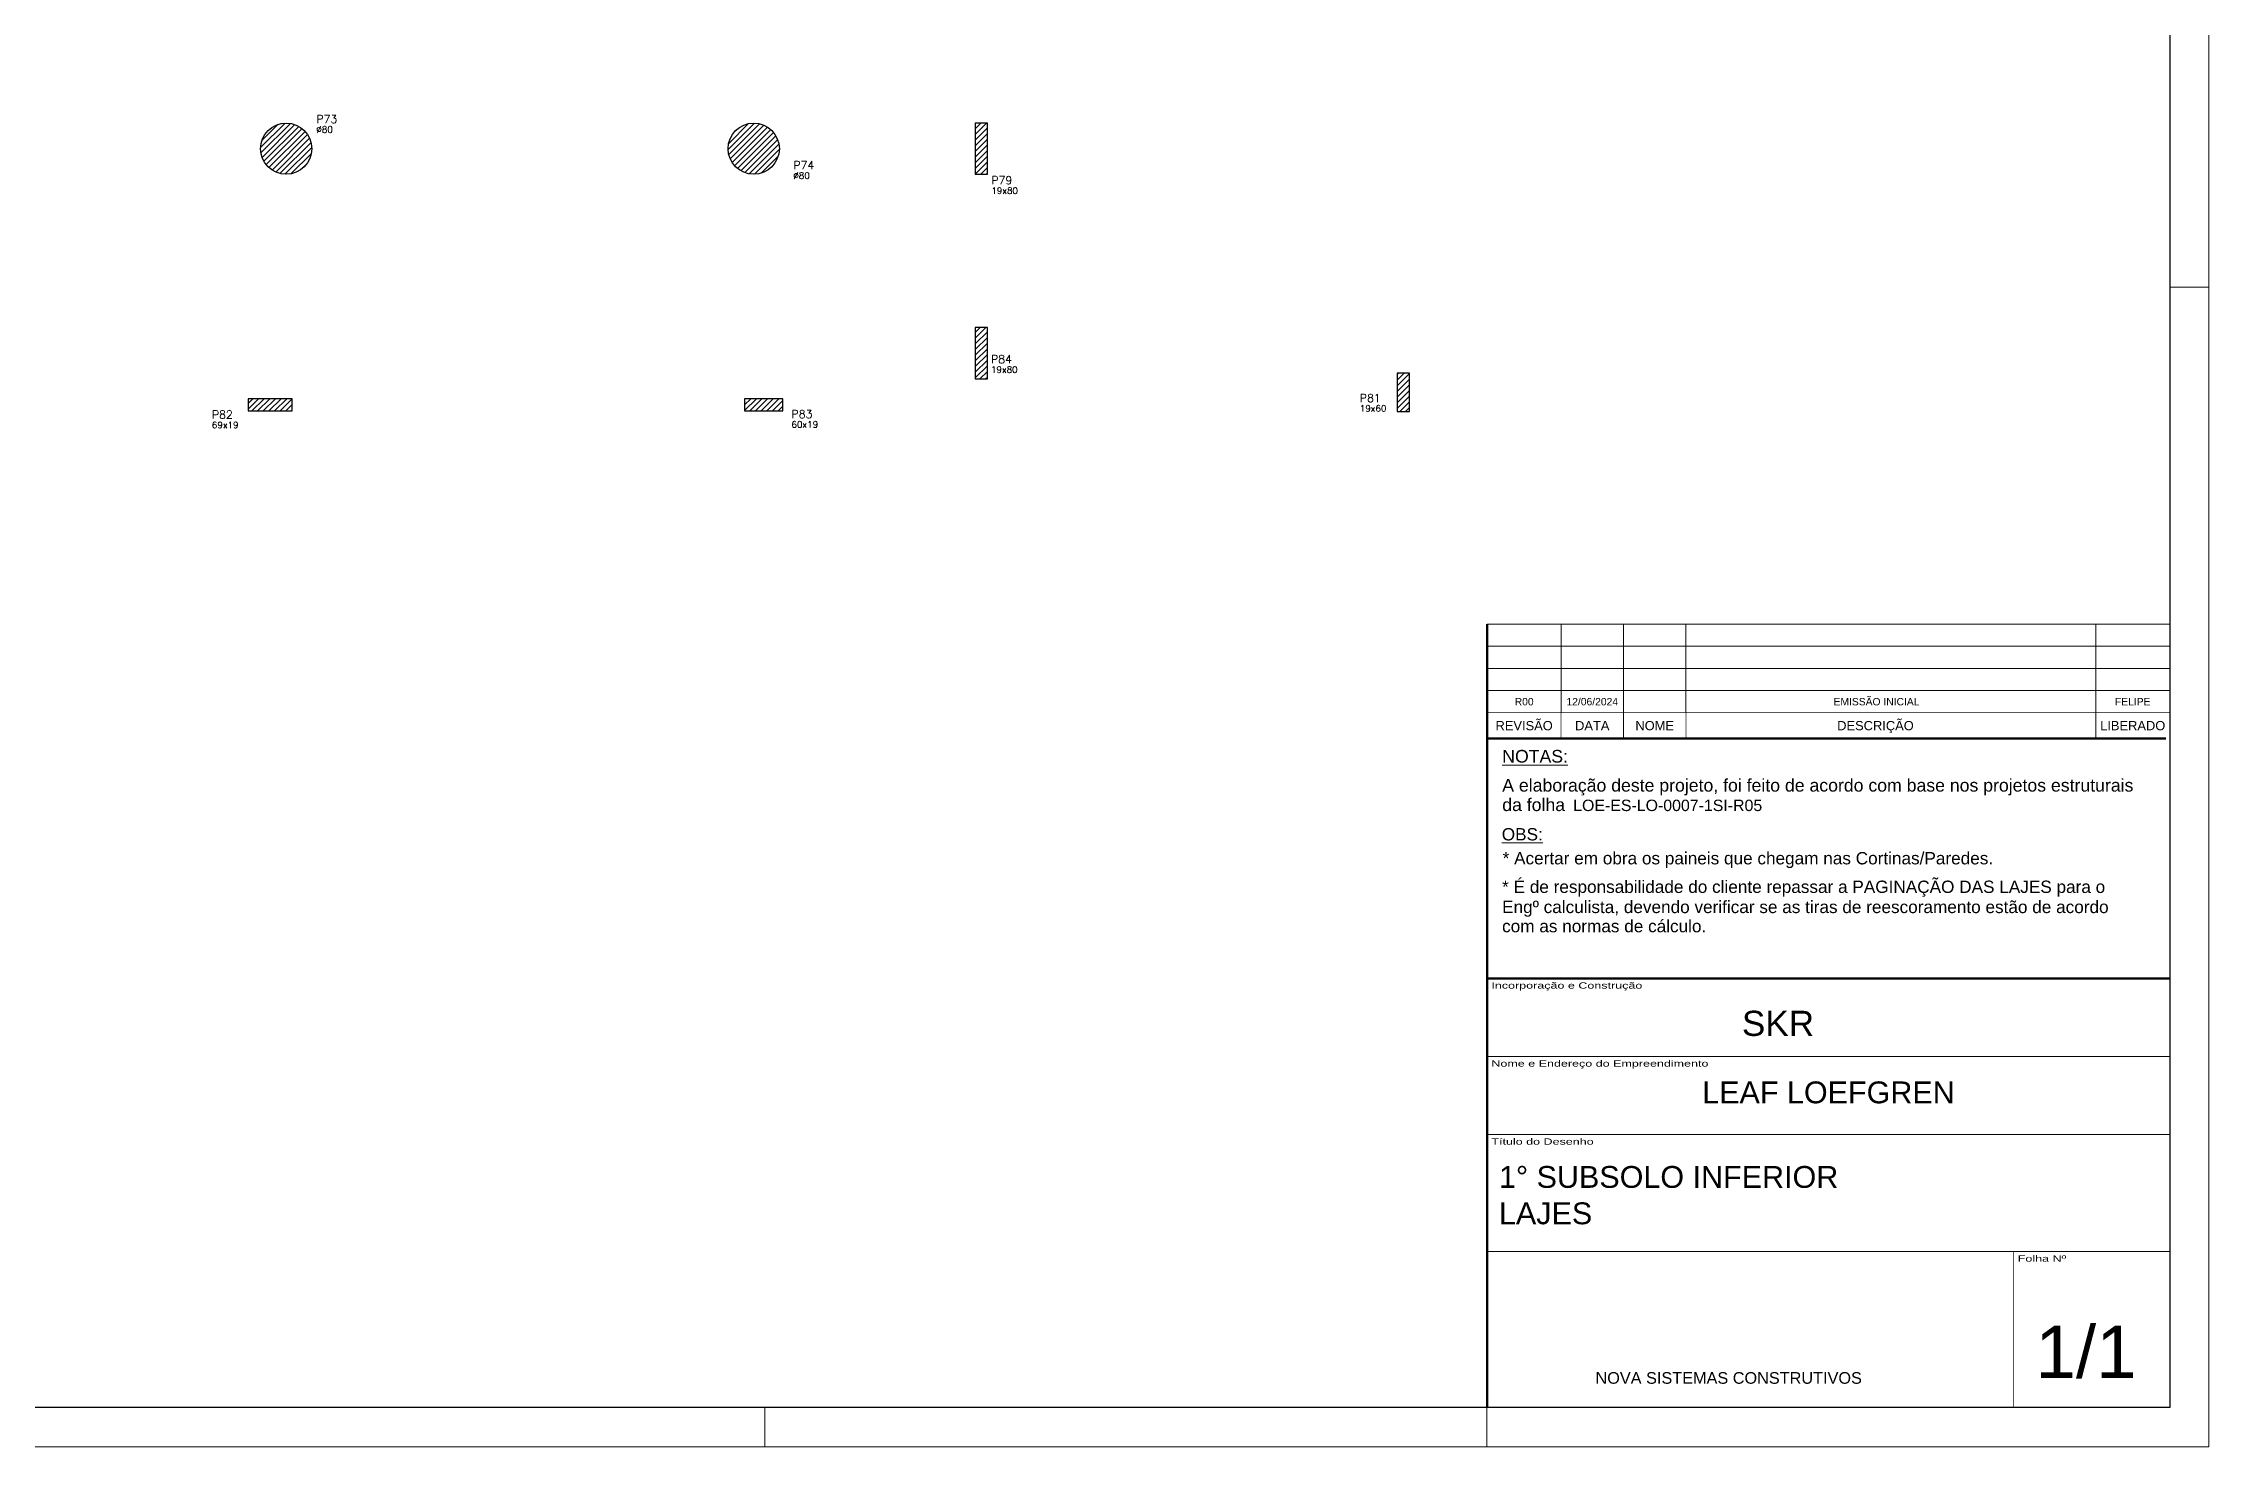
# Model space of a CAD drawing. Extents: x 1860 to 8661, y -614 to 3837.
# Drawn here: x 5278 to 8661, y -614 to 1578 of the extents above; entities that cross this region are included whole.
import ezdxf
from ezdxf.enums import TextEntityAlignment as Align

# ---------------------------------------------------------------- set-up
doc = ezdxf.new("R2010")
doc.units = 0
for name, color, linetype, lineweight in [('CARIMBO', 255, 'Continuous', 9), ('FOLHA', 255, 'Continuous', 5), ('Folhas', 255, 'Continuous', 9)]:
    doc.layers.add(name, color=color, linetype=linetype, lineweight=lineweight)
for name, color, linetype in [('F-PILARES-DIM', 172, 'Continuous'), ('F-PILARES-HACH', 174, 'Continuous'), ('F-PILARES-NOME', 170, 'Continuous'), ('F-PILARES-S', 170, 'Continuous')]:
    doc.layers.add(name, color=color, linetype=linetype)
doc.styles.add('ARIAL', font='arial.ttf')
doc.styles.add('MCP', font='romans.shx')
doc.styles.add('Tecnologia', font='')
doc.styles.add('VERDANA', font='verdana.ttf', dxfattribs={"oblique": 15})
doc.styles.get('Tecnologia').set_extended_font_data('Forgotten Futurist')
pattern_1 = [(45, (4153.2724, 6897.782), (-4.4194174, 4.4194174), [])]

# ---------------------------------------------------------------- blocks, each defined once
blk = doc.blocks.new('Carimbo Laje')
at = {"layer": 'CARIMBO', "color": 30}
for points, const_width in [([(124981.9, 144853.7), (123684.7, 144853.7), (123684.7, 144038.4)], 4.45), ([(123684.7, 144705.5), (124981.9, 144705.5)], 1.48), ([(123684.7, 144557.3), (124981.9, 144557.3)], 1.48), ([(123684.7, 144334.9), (124981.9, 144334.9)], 1.48), ([(124685.4, 144038.4), (124685.4, 144334.9)], 1.48), ([(123684.7, 144038.4), (124981.9, 144038.4)], 1.48)]:
    blk.add_lwpolyline(points, dxfattribs=dict(at, const_width=const_width))
at = {"color": 0, "linetype": 'Continuous', "ltscale": 5, "style": 'ARIAL'}
blk.add_text('NOVA SISTEMAS CONSTRUTIVOS', height=22.118, dxfattribs=at).set_placement((123890.4, 144083.7))
at = {"color": 7, "style": 'ARIAL'}
blk.add_attdef('INCORPORAÇÃO_E_CONTRUÇÃO', text='', height=45.7, dxfattribs=at).set_placement((124364.7, 144777.9), align=Align.MIDDLE_CENTER)
blk.add_attdef('NOME_DA_OBRA', text='', height=41.5, dxfattribs=at).set_placement((124333.3, 144616.6), align=Align.CENTER)
for tag, p in [('PAVIMENTO', (123706.9, 144455.9)), ('TIPO_DE_PROJETO', (123706.9, 144386.8))]:
    blk.add_attdef(tag, p, '', height=41.5, dxfattribs=at)
at = {"color": 7, "style": 'ARIAL', "oblique": 10}
blk.add_attdef('FOLHA_Nº', text='', height=111.2, dxfattribs=at).set_placement((124832.8, 144149.1), align=Align.CENTER)
at = {"layer": 'CARIMBO', "color": 7, "style": 'VERDANA'}
blk.add_attdef('ENDEREÇO', text='', height=14.8, dxfattribs=at).set_placement((124333.3, 144572.1), align=Align.CENTER)
at = {"layer": 'Folhas', "style": 'Tecnologia', "width": 1.5}
for s, p in [('Incorporação e Construção', (123692.5, 144846.3)), ('Nome e Endereço do Empreendimento', (123692.5, 144698.1)), ('Título do Desenho', (123692.5, 144549.8)), ('Folha Nº', (124693.1, 144327.5))]:
    blk.add_text(s, height=11.86, dxfattribs=at).set_placement(p, align=Align.TOP_LEFT)
blk = doc.blocks.new('Revisão Carimbo')
at = {"color": 30}
for p, q in [((0, 155), (925, 155)), ((100, 35), (100, 155)), ((184.66, 35), (184.66, 155)), ((269.32, 35), (269.32, 155)), ((825, 35), (825, 155)), ((0, 125), (925, 125)), ((0, 95), (925, 95)), ((0, 65), (925, 65))]:
    blk.add_line(p, q, dxfattribs=at)
for points, const_width in [([(0, 0), (0, 155)], 3), ([(0, 35), (925, 35)], 1), ([(100, 35), (100, 0)], 1), ([(184.66, 35), (184.66, 0)], 1), ([(269.32, 35), (269.32, 0)], 1), ([(825, 35), (825, 0)], 1), ([(0, 0), (920, 0)], 3)]:
    blk.add_lwpolyline(points, dxfattribs=dict(at, const_width=const_width))
at = {"color": 7, "style": 'ARIAL'}
for s, p in [('REVISÃO', (50, 17.5)), ('DATA', (142.33, 17.5)), ('NOME', (226.99, 17.5)), ('DESCRIÇÃO', (526.27, 17.5)), ('LIBERADO', (875, 17.5))]:
    blk.add_text(s, height=12.5, dxfattribs=at).set_placement(p, align=Align.MIDDLE_CENTER)
at = {"layer": 'CARIMBO', "color": 7, "style": 'ARIAL'}
for tag, p in [('REVISÃO_03', (50, 140)), ('REVISÃO_02', (50, 110)), ('DATA', (142.33, 140)), ('NOME', (226.99, 140)), ('LIBERADO', (875, 140)), ('DATA', (142.33, 110)), ('NOME', (226.99, 110)), ('LIBERADO', (875, 110)), ('REVISÃO_01', (50, 80)), ('DATA', (142.33, 80)), ('NOME', (226.99, 80)), ('LIBERADO', (875, 80)), ('REVISÃO_00', (50, 50)), ('DATA', (142.33, 50)), ('NOME', (226.99, 50)), ('LIBERADO', (875, 50))]:
    blk.add_attdef(tag, text='', height=10, dxfattribs=at).set_placement(p, align=Align.MIDDLE_CENTER)
for p in [(279.32, 140), (279.32, 110), (279.32, 80), (279.32, 50)]:
    blk.add_attdef('DESCRIÇÃO', text='', height=10, dxfattribs=at).set_placement(p, align=Align.MIDDLE_LEFT)

msp = doc.modelspace()

# ---------------------------------------------------------------- hatches: boundary and pattern name
at = {"layer": 'F-PILARES-HACH', "linetype": 'Continuous'}
h = msp.add_hatch(dxfattribs=at)
h.set_pattern_fill('ANSI31', color=256, scale=50)
h.set_pattern_definition(pattern_1)
edge = h.paths.add_edge_path()
edge.add_arc((5657.77, 1413.28), 40, 0, 360)
h = msp.add_hatch(dxfattribs=at)
h.set_pattern_fill('ANSI31', color=256, scale=50)
h.set_pattern_definition(pattern_1)
edge = h.paths.add_edge_path()
edge.add_arc((6388.27, 1413.28), 40, 0, 360)
h = msp.add_hatch(dxfattribs=at)
h.set_pattern_fill('ANSI31', color=256, scale=50, style=0)
h.set_pattern_definition(pattern_1)
h.paths.add_polyline_path([(6734.27, 1373.28), (6753.27, 1373.28), (6753.27, 1453.28), (6734.27, 1453.28)], flags=16)
h = msp.add_hatch(dxfattribs=at)
h.set_pattern_fill('ANSI31', color=256, scale=50, style=0)
h.set_pattern_definition(pattern_1)
h.paths.add_polyline_path([(6734.27, 1053.78), (6753.27, 1053.78), (6753.27, 1133.78), (6734.27, 1133.78)], flags=16)
h = msp.add_hatch(dxfattribs=at)
h.set_pattern_fill('ANSI31', color=256, scale=50, style=0)
h.set_pattern_definition(pattern_1)
h.paths.add_polyline_path([(7393.77, 1002.88), (7412.77, 1002.88), (7412.77, 1062.88), (7393.77, 1062.88)], flags=16)
h = msp.add_hatch(dxfattribs=at)
h.set_pattern_fill('ANSI31', color=256, scale=50, style=0)
h.set_pattern_definition(pattern_1)
h.paths.add_polyline_path([(5598.27, 1003.78), (5667.27, 1003.78), (5667.27, 1022.78), (5598.27, 1022.78)], flags=16)
h = msp.add_hatch(dxfattribs=at)
h.set_pattern_fill('ANSI31', color=256, scale=50, style=0)
h.set_pattern_definition(pattern_1)
h.paths.add_polyline_path([(6373.77, 1003.78), (6433.77, 1003.78), (6433.77, 1022.78), (6373.77, 1022.78)], flags=16)

# ---------------------------------------------------------------- linework, layer by layer
at = {"color": 30}
for p, q in [((8600.49, 3776.4), (8600.49, -552.63)), ((8600.49, -552.63), (2012.11, -552.63))]:
    msp.add_line(p, q, dxfattribs=at)
at = {"layer": 'CARIMBO', "color": 30, "const_width": 3.65}
msp.add_lwpolyline([(7534.31, 117.53), (7534.31, 492.16)], dxfattribs=at)
at = {"layer": 'F-PILARES-S', "linetype": 'Continuous'}
for points in [[(6734.27, 1373.28), (6753.27, 1373.28), (6753.27, 1453.28), (6734.27, 1453.28), (6734.27, 1373.28)], [(6734.27, 1053.78), (6753.27, 1053.78), (6753.27, 1133.78), (6734.27, 1133.78), (6734.27, 1053.78)], [(7393.77, 1002.88), (7412.77, 1002.88), (7412.77, 1062.88), (7393.77, 1062.88), (7393.77, 1002.88)], [(5598.27, 1003.78), (5667.27, 1003.78), (5667.27, 1022.78), (5598.27, 1022.78), (5598.27, 1003.78)], [(6373.77, 1003.78), (6433.77, 1003.78), (6433.77, 1022.78), (6373.77, 1022.78), (6373.77, 1003.78)]]:
    msp.add_lwpolyline(points, dxfattribs=at)
for centre in [(5657.77, 1413.28), (6388.27, 1413.28)]:
    msp.add_circle(centre, 40, dxfattribs=at)
at = {"layer": 'FOLHA'}
for p, q in [((8661.45, 3837.36), (8661.45, -613.6)), ((8661.45, 1197.03), (8600.49, 1197.03)), ((6405.79, -552.63), (6405.79, -613.6)), ((7533.62, -552.63), (7533.62, -613.6)), ((8661.45, -613.6), (1859.7, -613.6))]:
    msp.add_line(p, q, dxfattribs=at)

# ---------------------------------------------------------------- block references
at = {"layer": 'CARIMBO', "color": 1}
ref = msp.add_blockref('Revisão Carimbo', (7534.31, 492.16), dxfattribs=dict(at, xscale=1.152505138133646, yscale=1.152505138133646, zscale=1.152505138133646))
ref.add_attrib('REVISÃO_00', 'R00', dxfattribs={"color": 1, "height": 11.525, "style": 'ARIAL'}).set_placement((7591.94, 549.78), align=Align.MIDDLE_CENTER)
ref.add_attrib('DATA', '12/06/2024', dxfattribs={"color": 1, "height": 11.525, "style": 'ARIAL'}).set_placement((7698.35, 549.78), align=Align.MIDDLE_CENTER)
ref.add_attrib('DESCRIÇÃO', '                                                 EMISSÃO INICIAL', dxfattribs={"color": 1, "height": 11.5251, "style": 'ARIAL'}).set_placement((7856.23, 549.78), align=Align.MIDDLE_LEFT)
ref.add_attrib('LIBERADO', 'FELIPE', dxfattribs={"color": 1, "height": 11.525, "style": 'ARIAL'}).set_placement((8542.75, 549.78), align=Align.MIDDLE_CENTER)
at = {"layer": 'CARIMBO', "linetype": 'ByBlock'}
ref = msp.add_blockref('Carimbo Laje', (-94123.93, -118939.86), dxfattribs=dict(at, xscale=0.8219144908905698, yscale=0.8219144908905698, zscale=0.8219144908905698))
ref.add_attrib('FOLHA_Nº', '  1/1', (8327.58, -506.14), dxfattribs={"layer": '0', "height": 81.442, "style": 'ARIAL'})
ref.add_attrib('TIPO_DE_PROJETO', 'LAJES', (7552.59, -266.29), dxfattribs={"layer": '0', "height": 34.118, "style": 'ARIAL'})
ref.add_attrib('PAVIMENTO', '1° SUBSOLO INFERIOR', (7552.59, -209.45), dxfattribs={"layer": '0', "height": 34.1176, "style": 'ARIAL'})
ref.add_attrib('NOME_DA_OBRA', 'LEAF LOEFGREN', dxfattribs={"layer": '0', "height": 34.1176, "style": 'ARIAL'}).set_placement((8067.4, -77.42), align=Align.CENTER)
ref.add_attrib('INCORPORAÇÃO_E_CONTRUÇÃO', 'SKR', dxfattribs={"layer": '0', "height": 39.265, "style": 'ARIAL'}).set_placement((7988.57, 67.07), align=Align.TOP_CENTER)

# ---------------------------------------------------------------- texts
at = {"layer": 'CARIMBO', "style": 'ARIAL'}
for s, height, p in [('%%UNOTAS:', 19.751, (7557.72, 454.63)), ('A elaboração deste projeto, foi feito de acordo com base nos projetos estruturais', 19.7506, (7557.72, 409.32)), ('da folha', 19.751, (7557.72, 378.93)), ('%%UOBS:', 19.202, (7556.97, 333.09)), ('* Acertar em obra os paineis que chegam nas Cortinas/Paredes.', 19.2019, (7558.32, 295.68)), ('* É de responsabilidade do cliente repassar a PAGINAÇÃO DAS LAJES para o', 19.2019, (7557.5, 251.09)), ('Engº calculista, devendo verificar se as tiras de reescoramento estão de acordo', 19.2019, (7557.5, 219.62)), ('com as normas de cálculo.', 19.2019, (7557.5, 189.67))]:
    msp.add_text(s, height=height, dxfattribs=at).set_placement(p)
at = {"layer": 'CARIMBO', "color": 1, "style": 'ARIAL'}
msp.add_text('LOE-ES-LO-0007-1SI-R05', height=17.7755, dxfattribs=at).set_placement((7668.56, 378.93))
at = {"layer": 'F-PILARES-DIM', "linetype": 'Continuous', "style": 'MCP'}
for s, p in [('%%c80', (5704.92, 1438.27)), ('%%c80', (6450.16, 1366.26)), ('19x80', (6759.52, 1342.66)), ('19x80', (6758.95, 1063.34)), ('69x19', (5541.68, 976.77)), ('60x19', (6447.25, 977.62)), ('19x60', (7335.16, 1002.65))]:
    msp.add_text(s, height=10, dxfattribs=at).set_placement(p)
at = {"layer": 'F-PILARES-NOME', "linetype": 'Continuous', "style": 'MCP'}
for s, p in [('P73', (5704.92, 1453.27)), ('P74', (6450.16, 1381.26)), ('P79', (6759.52, 1357.66)), ('P84', (6758.95, 1078.34)), ('P81', (7335.16, 1017.65)), ('P82', (5541.68, 991.77)), ('P83', (6447.25, 992.62))]:
    msp.add_text(s, height=12.5, dxfattribs=at).set_placement(p)

doc.saveas('drawing.dxf')
